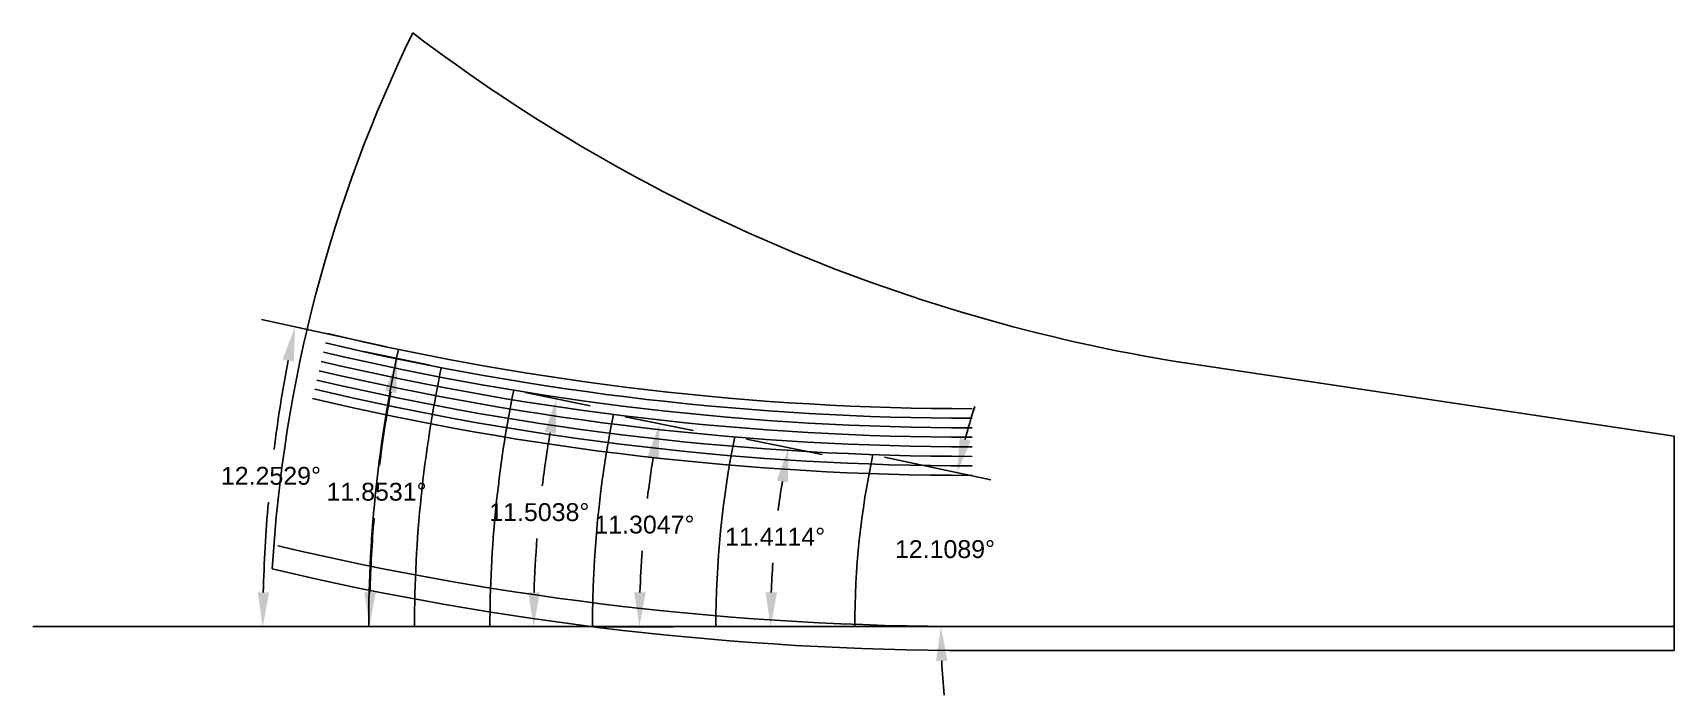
# Model space of a CAD drawing. Header units: inches. Extents: x 78 to 146, y -16.6 to 32.6.
# Drawn here: x 115.89 to 124.51, y -16.56 to -13.08 of the extents above; entities that cross this region are included whole.
import ezdxf

# ---------------------------------------------------------------- set-up
doc = ezdxf.new("R2010")
doc.units = ezdxf.units.IN
doc.header["$MEASUREMENT"] = 0
doc.header["$PDMODE"] = 35
doc.layers.get('Defpoints').update_dxf_attribs({"color": 10})
doc.styles.get("Standard").update_dxf_attribs({"font": 'arial.ttf'})
doc.dimstyles.get("Standard").update_dxf_attribs({"dimtxt": 0.09375, "dimasz": 0.18, "dimexe": 0.18, "dimexo": 0.0625, "dimgap": 0.09, "dimtad": 0, "dimtih": 1, "dimtoh": 1, "dimdec": 4, "dimzin": 0, "dimdsep": 46, "dimtxsty": 'Standard', "dimcen": 0.09, "dimadec": 4, "dimazin": 0, "dimtfac": 1, "dimtdec": 4, "dimtofl": 0, "dimtmove": 0, "dimatfit": 3, "dimfxl": 1, "dimtolj": 1, "dimtzin": 0, "dimarcsym": 0})

# ---------------------------------------------------------------- blocks, each defined once
blk = doc.blocks.new('*D206')
at = {"color": 0, "lineweight": -2, "transparency": 16777216}
for p, q in [((120.365, -15.3085), (120.9224, -15.4281)), ((120.2706, -16.1982), (120.8408, -16.1982))]:
    blk.add_line(p, q, dxfattribs=at)
for start, end in [(162.5346, 165.21286), (182.67826, 185.35653)]:
    blk.add_arc((124.5118, -16.1982), 3.8511, start, end, dxfattribs=at)
at = {"color": 0, "transparency": 16777216}
for points in [[(120.8175, -15.2223), (120.7591, -15.2083), (120.7464, -15.3903)], [(120.635, -16.3788), (120.695, -16.3774), (120.6608, -16.1982)]]:
    blk.add_solid(points, dxfattribs=at)
at = {"layer": 'Defpoints', "color": 0, "transparency": 16777216}
for p in [(120.3039, -15.2954), (120.6989, -15.6574), (120.2081, -16.1982), (124.5118, -16.1982)]:
    blk.add_point(p, dxfattribs=at)
at = {"color": 0, "transparency": 16777216, "insert": (120.6822, -15.792), "char_height": 0.09375, "attachment_point": 5}
blk.add_mtext('\\A1;12.1089°', dxfattribs=at)
blk = doc.blocks.new('*D207')
at = {"color": 0, "lineweight": -2, "transparency": 16777216}
for p, q in [((119.6393, -15.2147), (120.0367, -15.2949)), ((119.541, -16.1982), (119.9465, -16.1982))]:
    blk.add_line(p, q, dxfattribs=at)
for start, end in [(170.76202, 172.62844), (175.9553, 177.82654)]:
    blk.add_arc((124.5118, -16.1982), 4.7454, start, end, dxfattribs=at)
at = {"color": 0, "transparency": 16777216}
for points in [[(119.7985, -15.431), (119.8575, -15.4418), (119.8603, -15.2593)], [(119.7999, -16.0188), (119.7399, -16.0177), (119.7665, -16.1982)]]:
    blk.add_solid(points, dxfattribs=at)
at = {"layer": 'Defpoints', "color": 0, "transparency": 16777216}
for p in [(119.578, -15.2023), (119.8082, -15.57), (119.4785, -16.1982), (124.5118, -16.1982)]:
    blk.add_point(p, dxfattribs=at)
at = {"color": 0, "transparency": 16777216, "insert": (119.79, -15.7264), "char_height": 0.09375, "attachment_point": 5}
blk.add_mtext('\\A1;11.4114°', dxfattribs=at)
blk = doc.blocks.new('*D208')
at = {"color": 0, "lineweight": -2, "transparency": 16777216}
for p, q in [((119.0018, -15.097), (119.359, -15.1684)), ((118.8928, -16.1984), (119.2571, -16.1984))]:
    blk.add_line(p, q, dxfattribs=at)
for start, end in [(170.59567, 172.8874), (175.80951, 178.10492)]:
    blk.add_arc((124.5118, -16.1982), 5.4347, start, end, dxfattribs=at)
at = {"color": 0, "transparency": 16777216}
for points in [[(119.1206, -15.3048), (119.1797, -15.3155), (119.1825, -15.1331)], [(119.1101, -16.019), (119.0501, -16.018), (119.0771, -16.1984)]]:
    blk.add_solid(points, dxfattribs=at)
at = {"layer": 'Defpoints', "color": 0, "transparency": 16777216}
for p in [(118.9405, -15.0847), (119.124, -15.4856), (118.8303, -16.1985), (124.5118, -16.1982)]:
    blk.add_point(p, dxfattribs=at)
at = {"color": 0, "transparency": 16777216, "insert": (119.1035, -15.6632), "char_height": 0.09375, "attachment_point": 5}
blk.add_mtext('\\A1;11.3047°', dxfattribs=at)
blk = doc.blocks.new('*D216')
at = {"color": 0, "lineweight": -2, "transparency": 16777216}
for p, q in [((118.4784, -14.9702), (118.8182, -15.0394)), ((118.3547, -16.1982), (118.7015, -16.1982))]:
    blk.add_line(p, q, dxfattribs=at)
for start, end in [(170.21787, 172.92079), (175.57229, 178.27829)]:
    blk.add_arc((124.5118, -16.1982), 5.9904, start, end, dxfattribs=at)
at = {"color": 0, "transparency": 16777216}
for points in [[(118.5791, -15.1749), (118.6381, -15.186), (118.6418, -15.0035)], [(118.5542, -16.0187), (118.4942, -16.0178), (118.5215, -16.1982)]]:
    blk.add_solid(points, dxfattribs=at)
at = {"layer": 'Defpoints', "color": 0, "transparency": 16777216}
for p in [(118.4171, -14.9578), (118.5751, -15.3988), (118.2922, -16.1982), (124.5118, -16.1982)]:
    blk.add_point(p, dxfattribs=at)
at = {"color": 0, "transparency": 16777216, "insert": (118.5516, -15.5978), "char_height": 0.09375, "attachment_point": 5}
blk.add_mtext('\\A1;11.5038°', dxfattribs=at)
blk = doc.blocks.new('*D217')
at = {"color": 0, "lineweight": -2, "transparency": 16777216}
for p, q in [((117.9757, -14.8264), (117.6299, -14.7538)), ((117.8332, -16.1982), (117.4799, -16.1982))]:
    blk.add_line(p, q, dxfattribs=at)
for start, end in [(169.65206, 172.91282), (175.2316, 178.49479)]:
    blk.add_arc((124.5118, -16.1982), 6.8519, start, end, dxfattribs=at)
at = {"color": 0, "transparency": 16777216}
for points in [[(117.742, -14.9616), (117.8008, -14.9732), (117.806, -14.7908)], [(117.6923, -16.0186), (117.6323, -16.0178), (117.6599, -16.1982)]]:
    blk.add_solid(points, dxfattribs=at)
at = {"layer": 'Defpoints', "color": 0, "transparency": 16777216}
for p in [(118.0368, -14.8392), (117.725, -15.2562), (117.8957, -16.1982), (124.5118, -16.1982)]:
    blk.add_point(p, dxfattribs=at)
at = {"color": 0, "transparency": 16777216, "insert": (117.6966, -15.4907), "char_height": 0.09375, "attachment_point": 5}
blk.add_mtext('\\A1;11.8531°', dxfattribs=at)
blk = doc.blocks.new('*D222')
at = {"color": 0, "lineweight": -2, "transparency": 16777216}
for p, q in [((117.7507, -14.7299), (117.0926, -14.5869)), ((117.5931, -16.1982), (116.9197, -16.1982))]:
    blk.add_line(p, q, dxfattribs=at)
for start, end in [(169.13857, 172.8006), (174.94438, 178.60857)]:
    blk.add_arc((124.5118, -16.1982), 7.4121, start, end, dxfattribs=at)
at = {"color": 0, "transparency": 16777216}
for points in [[(117.2031, -14.7955), (117.2619, -14.8075), (117.2685, -14.6251)], [(117.1319, -16.0186), (117.0719, -16.0178), (117.0997, -16.1982)]]:
    blk.add_solid(points, dxfattribs=at)
at = {"layer": 'Defpoints', "color": 0, "transparency": 16777216}
for p in [(117.8118, -14.7431), (117.1749, -15.145), (117.6556, -16.1982), (124.5118, -16.1982)]:
    blk.add_point(p, dxfattribs=at)
at = {"color": 0, "transparency": 16777216, "insert": (117.142, -15.4071), "char_height": 0.09375, "attachment_point": 5}
blk.add_mtext('\\A1;12.2529°', dxfattribs=at)

msp = doc.modelspace()

# ---------------------------------------------------------------- linework, layer by layer
for p, q in [((122.01183, -14.82456), (124.51183, -15.19819)), ((124.51183, -15.19819), (122.01183, -14.82456)), ((124.51183, -16.19819), (124.51183, -15.19819)), ((120.82433, -16.19819), (115.89146, -16.19819)), ((124.51183, -16.32319), (124.51183, -16.19819)), ((124.51183, -16.32319), (120.82433, -16.32319))]:
    msp.add_line(p, q)
at = {"color": 1}
msp.add_line((120.82433, -16.19819), (124.51183, -16.19819), dxfattribs=at)
for centre, radius, start, end in [((124.51183, -16.32319), 7.375, 153.928624, 176.674678), ((123.34212, -5.92342), 9, 232.692296, 261.5), ((120.82433, -0.32319), 14.78125, 256.721022, 270), ((120.82433, -0.32319), 14.73125, 256.721022, 270), ((120.82433, -0.32319), 14.88125, 256.721022, 270), ((120.82433, -0.32319), 14.83125, 256.721022, 270), ((124.51183, -16.19819), 6.8562, 167.747136, 180), ((120.82433, -0.32319), 14.98125, 256.721022, 270), ((120.82433, -0.32319), 14.93125, 256.721022, 270), ((124.51183, -16.19819), 6.61608, 168.146853, 180), ((120.82433, -0.32319), 15.03125, 256.721022, 270), ((124.51183, -16.19819), 6.21965, 168.496169, 180), ((120.82433, -0.32319), 15.08125, 256.721022, 270), ((124.51183, -16.19819), 5.68149, 168.697933, 180.00266), ((124.51183, -16.19819), 5.03331, 168.588565, 180), ((124.51183, -16.19819), 4.30373, 167.891122, 180), ((120.82433, -0.32319), 16, 256.721022, 270)]:
    msp.add_arc(centre, radius, start, end)
msp.add_arc((120.82433, -0.32319), 15.875, 256.721022, 270, dxfattribs=at)

# ---------------------------------------------------------------- dimensions: what is measured, and where the dimension line sits
for base, center, p1, p2, picture, middle in [((117.17489, -15.14503), (124.51183, -16.19819), (117.81181, -14.74312), (117.65563, -16.19819), '*D222', (117.14202, -15.40714)), ((117.725007, -15.256185), (124.511832, -16.198188), (118.036822, -14.839219), (117.895749, -16.198188), '*D217', (117.696568, -15.490704)), ((118.575059, -15.398752), (124.511832, -16.198188), (118.417128, -14.957782), (118.292184, -16.198188), '*D216', (118.551636, -15.597827)), ((119.12401, -15.48563), (124.51183, -16.19819), (118.94052, -15.08472), (118.83034, -16.19845), '*D208', (119.1035, -15.66316)), ((120.698922, -15.657392), (124.511832, -16.198188), (120.303856, -15.295394), (120.208101, -16.198188), '*D206', (120.682242, -15.792003)), ((119.808233, -15.569957), (124.511832, -16.198188), (119.57802, -15.202332), (119.47852, -16.198188), '*D207', (119.789974, -15.726408))]:
    dim = msp.add_angular_dim_3p(base=base, center=center, p1=p1, p2=p2, dimstyle='Standard')
    dim.commit()
    dim.dimension.update_dxf_attribs({"geometry": picture, "text_midpoint": middle})

doc.saveas('drawing.dxf')
